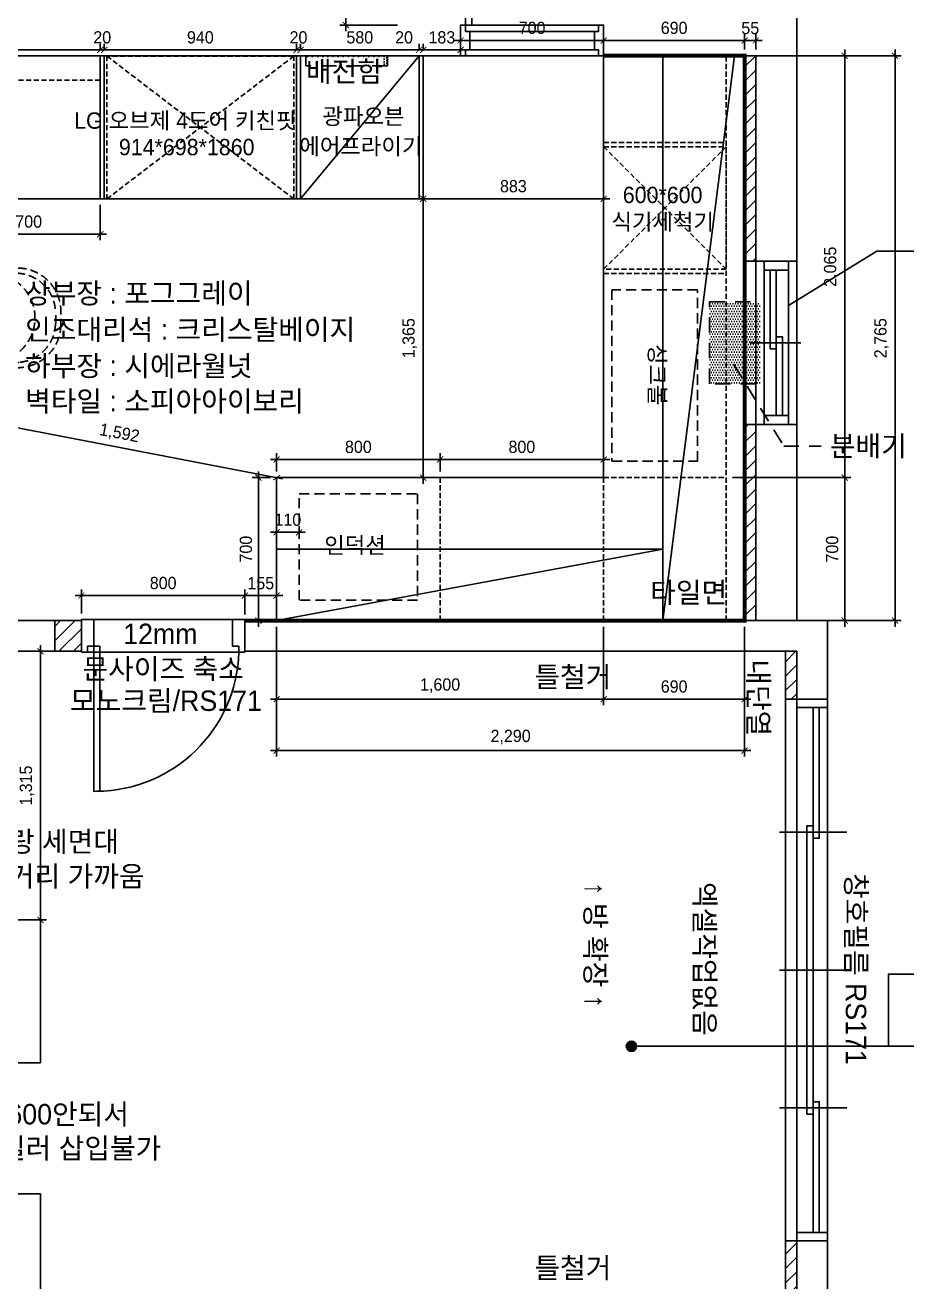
# Model space of a CAD drawing. Header units: inches. Extents: x 180277 to 249577, y 30223 to 92457.
# Drawn here: x 192163 to 196477, y 58003 to 64155 of the extents above; entities that cross this region are included whole.
import ezdxf

# ---------------------------------------------------------------- set-up
doc = ezdxf.new("R2010")
doc.units = ezdxf.units.IN
doc.header["$LTSCALE"] = 50
doc.header["$MEASUREMENT"] = 0
doc.header["$PDSIZE"] = 700.071425
for name, pattern in [('DASHED', [0.75, 0.5, -0.25]), ('DASHEDX2', [1.5, 1, -0.5]), ('DH-HID2', [1.2, 0.8, -0.4]), ('HID', [2.5, 1.5, -1])]:
    doc.linetypes.add(name, pattern=pattern)
for name, color, linetype in [('0-ELC TEXT', 7, 'Continuous'), ('03-WAL NEW', 3, 'Continuous'), ('04-WIN', 4, 'Continuous'), ('06-FUR', 6, 'Continuous'), ('07-DIM WAL', 5, 'Continuous'), ('2-con', 2, 'Continuous'), ('3.기호.계단선', 30, 'Continuous'), ('4-win', 4, 'Continuous'), ('_LIBR', 4, 'Continuous'), ('FU-FURM', 251, 'DH-HID2'), ('FUR', 8, 'DASHED'), ('도면층4', 4, 'Continuous'), ('도면층5', 5, 'Continuous')]:
    doc.layers.add(name, color=color, linetype=linetype)
doc.styles.add('HY 울릉도 L', font='')
doc.styles.add('코레일둥고', font='Korail_Round_Gothic_Medium.ttf')
doc.styles.get('HY 울릉도 L').set_extended_font_data('HY울릉도L')
doc.dimstyles.new('30', dxfattribs={"dimscale": 30, "dimtxt": 2, "dimasz": 1, "dimexe": 1, "dimexo": 1, "dimgap": 1, "dimtad": 1, "dimdec": 0, "dimrnd": 0.05, "dimdsep": 46, "dimlunit": 6, "dimtxsty": 'HY 울릉도 L', "dimblk": 'ARCHTICK', "dimcen": 2.5, "dimdle": 1, "dimclrd": 133, "dimclre": 133, "dimclrt": 30, "dimadec": 0, "dimazin": 0, "dimtfac": 1, "dimtdec": 0, "dimtix": 1, "dimtmove": 2, "dimatfit": 3, "dimldrblk": 'ARCHTICK', "dimfxl": 0, "dimlwd": -1, "dimlwe": -1, "dimarcsym": 0})
pattern_1 = [(45, (0, 0), (-35.355339, 35.355339), [])]

# ---------------------------------------------------------------- blocks, each defined once
blk = doc.blocks.new('fff')
at = {"layer": '04-WIN'}
for p, q in [((86588, 66812.5), (86588, 65527.5)), ((86738, 66812.5), (86738, 65527.5)), ((86503, 66202.5), (86833, 66202.5)), ((86503, 65527.5), (86833, 65527.5)), ((86588, 64242.5), (86588, 65527.5)), ((86738, 64242.5), (86738, 65527.5)), ((86503, 64852.5), (86833, 64852.5)), ((86428, 62812.5), (86428, 62102.5)), ((86488, 62812.5), (86488, 62102.5)), ((86548, 62812.5), (86548, 62102.5)), ((86358, 62457.5), (86608, 62457.5))]:
    blk.add_line(p, q, dxfattribs=at)
for points in [[(86648, 66852.5), (86588, 66852.5), (86588, 66812.5), (86738, 66812.5), (86738, 66852.5)], [(86668, 66812.5), (86668, 66172.5), (86698, 66172.5), (86698, 66812.5)], [(86668, 64242.5), (86668, 64882.5), (86698, 64882.5), (86698, 64242.5)], [(86648, 64202.5), (86588, 64202.5), (86588, 64242.5), (86738, 64242.5), (86738, 64202.5)], [(86518, 62812.5), (86518, 62427.5), (86488, 62427.5)], [(86488, 62487.5), (86458, 62487.5), (86458, 62102.5)]]:
    blk.add_lwpolyline(points, dxfattribs=at)
for points in [[(86668, 66232.5), (86638, 66232.5), (86638, 65527.5), (86638, 64822.5), (86668, 64822.5), (86668, 65527.5)], [(86428, 62857.5), (86548, 62857.5), (86548, 62812.5), (86428, 62812.5)], [(86548, 62102.5), (86428, 62102.5), (86428, 62057.5), (86548, 62057.5)]]:
    blk.add_lwpolyline(points, close=True, dxfattribs=at)
at = {"layer": '2-con'}
for p, q in [((86738, 66852.5), (86738, 67307.5)), ((82888, 66622.5), (82888, 67107.5)), ((86588, 66852.5), (86588, 67107.5)), ((86588, 66852.5), (86738, 66852.5)), ((82238, 66622.5), (82888, 66622.5)), ((82238, 65982.5), (82888, 65982.5)), ((82888, 65982.5), (82888, 63967.5)), ((86588, 63967.5), (86588, 64202.5)), ((86588, 64202.5), (86738, 64202.5)), ((86738, 63817.5), (86738, 64202.5)), ((82888, 63967.5), (82958, 63967.5)), ((82958, 63817.5), (82958, 63967.5)), ((83888, 63967.5), (86588, 63967.5)), ((83888, 63817.5), (83888, 63967.5)), ((81358, 63817.5), (82958, 63817.5)), ((83888, 63817.5), (86388, 63817.5)), ((86388, 63817.5), (86388, 62857.5)), ((86588, 63817.5), (86588, 62857.5)), ((86588, 63817.5), (86738, 63817.5)), ((86388, 62857.5), (86548, 62857.5)), ((86388, 62057.5), (86548, 62057.5)), ((86388, 62057.5), (86388, 61052.5)), ((86588, 62057.5), (86588, 60507.5)), ((81880, 61052.5), (84943, 61052.5)), ((84943, 61052.5), (84943, 60902.5)), ((85643, 61052.5), (86388, 61052.5)), ((85643, 61052.5), (85643, 60902.5))]:
    blk.add_line(p, q, dxfattribs=at)
at = {"layer": '4-win'}
for points in [[(86738, 66852.5), (86588, 66852.5), (86588, 64202.5), (86738, 64202.5)], [(86388, 62057.5), (86588, 62057.5), (86588, 62857.5), (86388, 62857.5)]]:
    blk.add_lwpolyline(points, close=True, dxfattribs=at)
blk = doc.blocks.new('F-122')
at = {"layer": 'FU-FURM'}
for p, q in [((-44.5, 507.6), (33.4, 507.7)), ((-26.5, 482.3), (26.6, 482.3)), ((243, 308.1), (253.9, -16.6)), ((-253.8, -17.2), (-244.1, 296.9)), ((-228.4, -17.2), (-218.5, 303.3)), ((-197.7, 246.9), (-199.2, 242.4)), ((-196, 251.7), (-197.7, 246.9)), ((-194.1, 256.9), (-196, 251.7)), ((-192.1, 262.1), (-194.1, 256.9)), ((-189.9, 267.4), (-192.1, 262.1)), ((-187.7, 272.4), (-189.9, 267.4)), ((-185.5, 277.2), (-187.7, 272.4)), ((-183.3, 281.4), (-185.5, 277.2)), ((182.6, 281.9), (184.8, 277.6)), ((184.8, 277.6), (187.1, 272.9)), ((187.1, 272.9), (189.3, 267.8)), ((189.3, 267.8), (191.4, 262.6)), ((191.4, 262.6), (193.5, 257.3)), ((193.5, 257.3), (195.4, 252.2)), ((195.4, 252.2), (197.1, 247.4)), ((197.1, 247.4), (198.6, 242.9)), ((217.8, 301.5), (228.5, -16.6)), ((-210.5, 16.6), (-204.3, 215.2)), ((-203.9, 218.6), (-204.3, 215.2)), ((-203.6, 221.9), (-203.9, 218.6)), ((-203.2, 225.1), (-203.6, 221.9)), ((-202.7, 228.2), (-203.2, 225.1)), ((-202.1, 231.5), (-202.7, 228.2)), ((-201.3, 234.9), (-202.1, 231.5)), ((-200.3, 238.5), (-201.3, 234.9)), ((-199.2, 242.4), (-200.3, 238.5)), ((198.6, 242.9), (199.8, 239)), ((199.8, 239), (200.7, 235.4)), ((200.7, 235.4), (201.5, 232)), ((201.5, 232), (202.1, 228.7)), ((202.1, 228.7), (202.6, 225.6)), ((202.6, 225.6), (203, 222.4)), ((203, 222.4), (203.4, 219.1)), ((203.4, 219.1), (203.8, 215.7)), ((203.8, 215.7), (210.4, 17.1)), ((-211.6, 16.7), (-228.4, -17.2)), ((211.5, 17.2), (228.5, -16.6)), ((-228.4, -17.2), (-253.8, -17.2)), ((253.9, -16.6), (228.5, -16.6))]:
    blk.add_line(p, q, dxfattribs=at)
for centre, radius, start, end in [((-30.8, 294), 213.6, 90.90916, 178.7855), ((30.1, 294.1), 213.6, 1.35671, 89.233), ((-24.5, 286.7), 194.3, 90.90924, 178.78542), ((23.8, 286.8), 194.3, 1.35653, 89.23304), ((-0.2, 162.3), 218.5, 33.19496, 146.94725), ((-0.2, 162.3), 218.5, 158.34937, 158.47219), ((-0.2, 162.3), 218.5, 21.66998, 21.79281), ((-1.7, 1330.6), 1330.6, 260.92322, 279.2189)]:
    blk.add_arc(centre, radius, start, end, dxfattribs=at)
blk = doc.blocks.new('_ArchTick')
at = {"color": 0, "linetype": 'ByBlock', "const_width": 0.15}
blk.add_lwpolyline([(-0.5, -0.5), (0.5, 0.5)], dxfattribs=at)
blk = doc.blocks.new('*D116')
at = {"layer": '07-DIM WAL', "color": 133}
for p, q in [((194993.7, 61209.6), (194993.7, 60825.7)), ((195683.7, 61209.6), (195683.7, 60825.7)), ((195713.7, 60855.7), (194963.7, 60855.7))]:
    blk.add_line(p, q, dxfattribs=at)
at = {"layer": 'Defpoints', "color": 0}
for p in [(194993.7, 61239.6), (195683.7, 61239.6), (194993.7, 60855.7)]:
    blk.add_point(p, dxfattribs=at)
at = {"layer": '07-DIM WAL', "color": 133, "xscale": 30, "yscale": 30, "zscale": 30, "rotation": 180}
blk.add_blockref('_ArchTick', (194993.7, 60855.7), dxfattribs=at)
at = {"layer": '07-DIM WAL', "color": 133, "xscale": 30, "yscale": 30, "zscale": 30}
blk.add_blockref('_ArchTick', (195683.7, 60855.7), dxfattribs=at)
at = {"layer": '07-DIM WAL', "color": 30, "insert": (195338.7, 60917), "char_height": 60, "attachment_point": 5, "style": 'HY 울릉도 L'}
blk.add_mtext('690', dxfattribs=at)
blk = doc.blocks.new('*D101')
at = {"layer": '07-DIM WAL', "color": 133}
for p, q in [((193393.7, 61209.6), (193393.7, 60825.7)), ((194993.7, 61209.6), (194993.7, 60825.7)), ((195023.7, 60855.7), (193363.7, 60855.7))]:
    blk.add_line(p, q, dxfattribs=at)
at = {"layer": 'Defpoints', "color": 0}
for p in [(193393.7, 61239.6), (194993.7, 61239.6), (193393.7, 60855.7)]:
    blk.add_point(p, dxfattribs=at)
at = {"layer": '07-DIM WAL', "color": 133, "xscale": 30, "yscale": 30, "zscale": 30, "rotation": 180}
blk.add_blockref('_ArchTick', (193393.7, 60855.7), dxfattribs=at)
at = {"layer": '07-DIM WAL', "color": 133, "xscale": 30, "yscale": 30, "zscale": 30}
blk.add_blockref('_ArchTick', (194993.7, 60855.7), dxfattribs=at)
at = {"layer": '07-DIM WAL', "color": 30, "insert": (194193.7, 60921.6), "char_height": 60, "attachment_point": 5, "style": 'HY 울릉도 L'}
blk.add_mtext('1,600', dxfattribs=at)
blk = doc.blocks.new('*D117')
at = {"layer": '07-DIM WAL', "color": 133}
for p, q in [((196173.2, 61209.6), (196173.2, 61969.6)), ((195623.7, 61939.6), (196203.2, 61939.6)), ((195713.7, 61239.6), (196203.2, 61239.6))]:
    blk.add_line(p, q, dxfattribs=at)
at = {"layer": 'Defpoints', "color": 0}
for p in [(195593.7, 61939.6), (196173.2, 61939.6), (195683.7, 61239.6)]:
    blk.add_point(p, dxfattribs=at)
at = {"layer": '07-DIM WAL', "color": 133, "xscale": 30, "yscale": 30, "zscale": 30}
for p, rotation in [((196173.2, 61939.6), 90), ((196173.2, 61239.6), 270)]:
    blk.add_blockref('_ArchTick', p, dxfattribs=dict(at, rotation=rotation))
at = {"layer": '07-DIM WAL', "color": 30, "insert": (196112, 61589.6), "char_height": 60, "attachment_point": 5, "rotation": 90, "style": 'HY 울릉도 L'}
blk.add_mtext('700', dxfattribs=at)
blk = doc.blocks.new('*D118')
at = {"layer": '07-DIM WAL', "color": 133}
for p, q in [((195663.7, 64004.6), (196203.2, 64004.6)), ((196173.2, 61909.6), (196173.2, 64034.6)), ((195713.7, 61939.6), (196203.2, 61939.6))]:
    blk.add_line(p, q, dxfattribs=at)
at = {"layer": 'Defpoints', "color": 0}
for p in [(195633.7, 64004.6), (196173.2, 64004.6), (195683.7, 61939.6)]:
    blk.add_point(p, dxfattribs=at)
at = {"layer": '07-DIM WAL', "color": 133, "xscale": 30, "yscale": 30, "zscale": 30}
for p, rotation in [((196173.2, 64004.6), 90), ((196173.2, 61939.6), 270)]:
    blk.add_blockref('_ArchTick', p, dxfattribs=dict(at, rotation=rotation))
at = {"layer": '07-DIM WAL', "color": 30, "insert": (196107.3, 62972.1), "char_height": 60, "attachment_point": 5, "rotation": 90, "style": 'HY 울릉도 L'}
blk.add_mtext('2,065', dxfattribs=at)
blk = doc.blocks.new('*D119')
at = {"layer": '07-DIM WAL', "color": 133}
for p, q in [((195713.7, 64004.6), (196449.5, 64004.6)), ((196419.5, 61209.6), (196419.5, 64034.6)), ((195713.7, 61239.6), (196449.5, 61239.6))]:
    blk.add_line(p, q, dxfattribs=at)
at = {"layer": 'Defpoints', "color": 0}
for p in [(195683.7, 64004.6), (196419.5, 64004.6), (195683.7, 61239.6)]:
    blk.add_point(p, dxfattribs=at)
at = {"layer": '07-DIM WAL', "color": 133, "xscale": 30, "yscale": 30, "zscale": 30}
for p, rotation in [((196419.5, 64004.6), 90), ((196419.5, 61239.6), 270)]:
    blk.add_blockref('_ArchTick', p, dxfattribs=dict(at, rotation=rotation))
at = {"layer": '07-DIM WAL', "color": 30, "insert": (196353.5, 62622.1), "char_height": 60, "attachment_point": 5, "rotation": 90, "style": 'HY 울릉도 L'}
blk.add_mtext('2,765', dxfattribs=at)
blk = doc.blocks.new('*D102')
at = {"layer": '07-DIM WAL', "color": 133}
for p, q in [((193393.7, 61209.6), (193393.7, 60573.9)), ((195683.7, 61209.6), (195683.7, 60573.9)), ((193363.7, 60603.9), (195713.7, 60603.9))]:
    blk.add_line(p, q, dxfattribs=at)
at = {"layer": 'Defpoints', "color": 0}
for p in [(193393.7, 61239.6), (195683.7, 61239.6), (195683.7, 60603.9)]:
    blk.add_point(p, dxfattribs=at)
at = {"layer": '07-DIM WAL', "color": 133, "xscale": 30, "yscale": 30, "zscale": 30, "rotation": 180}
blk.add_blockref('_ArchTick', (193393.7, 60603.9), dxfattribs=at)
at = {"layer": '07-DIM WAL', "color": 133, "xscale": 30, "yscale": 30, "zscale": 30}
blk.add_blockref('_ArchTick', (195683.7, 60603.9), dxfattribs=at)
at = {"layer": '07-DIM WAL', "color": 30, "insert": (194538.7, 60669.9), "char_height": 60, "attachment_point": 5, "style": 'HY 울릉도 L'}
blk.add_mtext('2,290', dxfattribs=at)
blk = doc.blocks.new('*D124')
at = {"layer": '07-DIM WAL', "color": 133}
for p, q in [((193732.5, 65471.6), (193732.5, 64124.6)), ((193985.7, 65441.6), (193702.5, 65441.6)), ((193985.7, 64154.6), (193702.5, 64154.6))]:
    blk.add_line(p, q, dxfattribs=at)
at = {"layer": 'Defpoints', "color": 0}
for p in [(194015.7, 65441.6), (193732.5, 64154.6), (194015.7, 64154.6)]:
    blk.add_point(p, dxfattribs=at)
at = {"layer": '07-DIM WAL', "color": 133, "xscale": 30, "yscale": 30, "zscale": 30}
for p, rotation in [((193732.5, 65441.6), 90), ((193732.5, 64154.6), 270)]:
    blk.add_blockref('_ArchTick', p, dxfattribs=dict(at, rotation=rotation))
at = {"layer": '07-DIM WAL', "color": 30, "insert": (193666.5, 64798.1), "char_height": 60, "attachment_point": 5, "rotation": 90, "style": 'HY 울릉도 L'}
blk.add_mtext('1,287', dxfattribs=at)
blk = doc.blocks.new('*D182')
at = {"layer": '07-DIM WAL', "color": 133}
for p, q in [((191230.7, 64034.6), (191230.7, 64063.2)), ((192530.7, 64034.6), (192530.7, 64063.2)), ((191200.7, 64033.2), (192560.7, 64033.2))]:
    blk.add_line(p, q, dxfattribs=at)
at = {"layer": 'Defpoints', "color": 0}
for p in [(191230.7, 64004.6), (192530.7, 64033.2), (192530.7, 64004.6)]:
    blk.add_point(p, dxfattribs=at)
at = {"layer": '07-DIM WAL', "color": 133, "xscale": 30, "yscale": 30, "zscale": 30, "rotation": 180}
blk.add_blockref('_ArchTick', (191230.7, 64033.2), dxfattribs=at)
at = {"layer": '07-DIM WAL', "color": 133, "xscale": 30, "yscale": 30, "zscale": 30}
blk.add_blockref('_ArchTick', (192530.7, 64033.2), dxfattribs=at)
at = {"layer": '07-DIM WAL', "color": 30, "insert": (191880.7, 64099.1), "char_height": 60, "attachment_point": 5, "style": 'HY 울릉도 L'}
blk.add_mtext('1,300', dxfattribs=at)
blk = doc.blocks.new('*D183')
at = {"layer": '07-DIM WAL', "color": 133}
for p, q in [((192530.7, 64034.6), (192530.7, 64063.2)), ((192550.7, 64034.6), (192550.7, 64063.2)), ((192530.7, 64033.2), (192500.7, 64033.2)), ((192550.7, 64033.2), (192530.7, 64033.2)), ((192550.7, 64033.2), (192580.7, 64033.2))]:
    blk.add_line(p, q, dxfattribs=at)
at = {"layer": 'Defpoints', "color": 0}
for p in [(192530.7, 64033.2), (192530.7, 64004.6), (192550.7, 64004.6)]:
    blk.add_point(p, dxfattribs=at)
at = {"layer": '07-DIM WAL', "color": 133, "xscale": 30, "yscale": 30, "zscale": 30}
blk.add_blockref('_ArchTick', (192530.7, 64033.2), dxfattribs=at)
at = {"layer": '07-DIM WAL', "color": 133, "xscale": 30, "yscale": 30, "zscale": 30, "rotation": 180}
blk.add_blockref('_ArchTick', (192550.7, 64033.2), dxfattribs=at)
at = {"layer": '07-DIM WAL', "color": 30, "insert": (192540.7, 64094.4), "char_height": 60, "attachment_point": 5, "style": 'HY 울릉도 L'}
blk.add_mtext('20', dxfattribs=at)
blk = doc.blocks.new('*D184')
at = {"layer": '07-DIM WAL', "color": 133}
for p, q in [((192550.7, 64034.6), (192550.7, 64063.2)), ((193490.7, 64034.6), (193490.7, 64063.2)), ((192520.7, 64033.2), (193520.7, 64033.2))]:
    blk.add_line(p, q, dxfattribs=at)
at = {"layer": 'Defpoints', "color": 0}
for p in [(192550.7, 64004.6), (193490.7, 64033.2), (193490.7, 64004.6)]:
    blk.add_point(p, dxfattribs=at)
at = {"layer": '07-DIM WAL', "color": 133, "xscale": 30, "yscale": 30, "zscale": 30, "rotation": 180}
blk.add_blockref('_ArchTick', (192550.7, 64033.2), dxfattribs=at)
at = {"layer": '07-DIM WAL', "color": 133, "xscale": 30, "yscale": 30, "zscale": 30}
blk.add_blockref('_ArchTick', (193490.7, 64033.2), dxfattribs=at)
at = {"layer": '07-DIM WAL', "color": 30, "insert": (193020.7, 64094.5), "char_height": 60, "attachment_point": 5, "style": 'HY 울릉도 L'}
blk.add_mtext('940', dxfattribs=at)
blk = doc.blocks.new('*D185')
at = {"layer": '07-DIM WAL', "color": 133}
for p, q in [((193490.7, 64034.6), (193490.7, 64063.2)), ((193510.7, 64034.6), (193510.7, 64063.2)), ((193490.7, 64033.2), (193460.7, 64033.2)), ((193490.7, 64033.2), (193510.7, 64033.2)), ((193510.7, 64033.2), (193540.7, 64033.2))]:
    blk.add_line(p, q, dxfattribs=at)
at = {"layer": 'Defpoints', "color": 0}
for p in [(193490.7, 64004.6), (193510.7, 64033.2), (193510.7, 64004.6)]:
    blk.add_point(p, dxfattribs=at)
at = {"layer": '07-DIM WAL', "color": 133, "xscale": 30, "yscale": 30, "zscale": 30}
blk.add_blockref('_ArchTick', (193490.7, 64033.2), dxfattribs=at)
at = {"layer": '07-DIM WAL', "color": 133, "xscale": 30, "yscale": 30, "zscale": 30, "rotation": 180}
blk.add_blockref('_ArchTick', (193510.7, 64033.2), dxfattribs=at)
at = {"layer": '07-DIM WAL', "color": 30, "insert": (193500.7, 64094.4), "char_height": 60, "attachment_point": 5, "style": 'HY 울릉도 L'}
blk.add_mtext('20', dxfattribs=at)
blk = doc.blocks.new('*D186')
at = {"layer": '07-DIM WAL', "color": 133}
for p, q in [((193510.7, 64034.6), (193510.7, 64063.2)), ((194090.7, 64034.6), (194090.7, 64063.2)), ((193480.7, 64033.2), (194120.7, 64033.2))]:
    blk.add_line(p, q, dxfattribs=at)
at = {"layer": 'Defpoints', "color": 0}
for p in [(193510.7, 64004.6), (194090.7, 64033.2), (194090.7, 64004.6)]:
    blk.add_point(p, dxfattribs=at)
at = {"layer": '07-DIM WAL', "color": 133, "xscale": 30, "yscale": 30, "zscale": 30, "rotation": 180}
blk.add_blockref('_ArchTick', (193510.7, 64033.2), dxfattribs=at)
at = {"layer": '07-DIM WAL', "color": 133, "xscale": 30, "yscale": 30, "zscale": 30}
blk.add_blockref('_ArchTick', (194090.7, 64033.2), dxfattribs=at)
at = {"layer": '07-DIM WAL', "color": 30, "insert": (193800.7, 64094.5), "char_height": 60, "attachment_point": 5, "style": 'HY 울릉도 L'}
blk.add_mtext('580', dxfattribs=at)
blk = doc.blocks.new('*D187')
at = {"layer": '07-DIM WAL', "color": 133}
for p, q in [((194090.7, 64034.6), (194090.7, 64063.2)), ((194110.7, 64034.6), (194110.7, 64063.2)), ((194090.7, 64033.2), (194060.7, 64033.2)), ((194110.7, 64033.2), (194090.7, 64033.2)), ((194110.7, 64033.2), (194140.7, 64033.2))]:
    blk.add_line(p, q, dxfattribs=at)
at = {"layer": 'Defpoints', "color": 0}
for p in [(194090.7, 64033.2), (194090.7, 64004.6), (194110.7, 64004.6)]:
    blk.add_point(p, dxfattribs=at)
at = {"layer": '07-DIM WAL', "color": 133, "xscale": 30, "yscale": 30, "zscale": 30}
blk.add_blockref('_ArchTick', (194090.7, 64033.2), dxfattribs=at)
at = {"layer": '07-DIM WAL', "color": 133, "xscale": 30, "yscale": 30, "zscale": 30, "rotation": 180}
blk.add_blockref('_ArchTick', (194110.7, 64033.2), dxfattribs=at)
at = {"layer": '07-DIM WAL', "color": 30, "insert": (194017.2, 64094.4), "char_height": 60, "attachment_point": 5, "style": 'HY 울릉도 L'}
blk.add_mtext('20', dxfattribs=at)
blk = doc.blocks.new('*D188')
at = {"layer": '07-DIM WAL', "color": 133}
for p, q in [((192438.7, 61274.6), (192438.7, 61392.3)), ((193238.7, 61274.6), (193238.7, 61392.3)), ((193268.7, 61362.3), (192408.7, 61362.3))]:
    blk.add_line(p, q, dxfattribs=at)
at = {"layer": 'Defpoints', "color": 0}
for p in [(192438.7, 61362.3), (192438.7, 61244.6), (193238.7, 61244.6)]:
    blk.add_point(p, dxfattribs=at)
at = {"layer": '07-DIM WAL', "color": 133, "xscale": 30, "yscale": 30, "zscale": 30, "rotation": 180}
blk.add_blockref('_ArchTick', (192438.7, 61362.3), dxfattribs=at)
at = {"layer": '07-DIM WAL', "color": 133, "xscale": 30, "yscale": 30, "zscale": 30}
blk.add_blockref('_ArchTick', (193238.7, 61362.3), dxfattribs=at)
at = {"layer": '07-DIM WAL', "color": 30, "insert": (192838.7, 61423.6), "char_height": 60, "attachment_point": 5, "style": 'HY 울릉도 L'}
blk.add_mtext('800', dxfattribs=at)
blk = doc.blocks.new('*D247')
at = {"layer": '07-DIM WAL', "color": 133}
for p, q in [((193393.7, 61643.8), (193393.7, 61702.1)), ((193503.7, 61643.8), (193503.7, 61702.1)), ((193393.7, 61672.1), (193363.7, 61672.1)), ((193503.7, 61672.1), (193393.7, 61672.1)), ((193503.7, 61672.1), (193533.7, 61672.1))]:
    blk.add_line(p, q, dxfattribs=at)
at = {"layer": 'Defpoints', "color": 0}
for p in [(193393.7, 61672.1), (193393.7, 61613.8), (193503.7, 61613.8)]:
    blk.add_point(p, dxfattribs=at)
at = {"layer": '07-DIM WAL', "color": 133, "xscale": 30, "yscale": 30, "zscale": 30}
blk.add_blockref('_ArchTick', (193393.7, 61672.1), dxfattribs=at)
at = {"layer": '07-DIM WAL', "color": 133, "xscale": 30, "yscale": 30, "zscale": 30, "rotation": 180}
blk.add_blockref('_ArchTick', (193503.7, 61672.1), dxfattribs=at)
at = {"layer": '07-DIM WAL', "color": 30, "insert": (193448.7, 61733.4), "char_height": 60, "attachment_point": 5, "style": 'HY 울릉도 L'}
blk.add_mtext('110', dxfattribs=at)
blk = doc.blocks.new('*D258')
at = {"layer": '07-DIM WAL', "color": 133}
for p, q in [((195683.7, 64034.6), (195683.7, 64109.6)), ((195738.7, 64034.6), (195738.7, 64109.6)), ((195683.7, 64079.6), (195653.7, 64079.6)), ((195738.7, 64079.6), (195683.7, 64079.6)), ((195738.7, 64079.6), (195768.7, 64079.6))]:
    blk.add_line(p, q, dxfattribs=at)
at = {"layer": 'Defpoints', "color": 0}
for p in [(195683.7, 64079.6), (195683.7, 64004.6), (195738.7, 64004.6)]:
    blk.add_point(p, dxfattribs=at)
at = {"layer": '07-DIM WAL', "color": 133, "xscale": 30, "yscale": 30, "zscale": 30}
blk.add_blockref('_ArchTick', (195683.7, 64079.6), dxfattribs=at)
at = {"layer": '07-DIM WAL', "color": 133, "xscale": 30, "yscale": 30, "zscale": 30, "rotation": 180}
blk.add_blockref('_ArchTick', (195738.7, 64079.6), dxfattribs=at)
at = {"layer": '07-DIM WAL', "color": 30, "insert": (195711.2, 64140.3), "char_height": 60, "attachment_point": 5, "style": 'HY 울릉도 L'}
blk.add_mtext('55', dxfattribs=at)
blk = doc.blocks.new('*D259')
at = {"layer": '07-DIM WAL', "color": 133}
for p, q in [((194993.7, 64034.6), (194993.7, 64109.6)), ((195683.7, 64034.6), (195683.7, 64109.6)), ((195713.7, 64079.6), (194963.7, 64079.6))]:
    blk.add_line(p, q, dxfattribs=at)
at = {"layer": 'Defpoints', "color": 0}
for p in [(194993.7, 64079.6), (194993.7, 64004.6), (195683.7, 64004.6)]:
    blk.add_point(p, dxfattribs=at)
at = {"layer": '07-DIM WAL', "color": 133, "xscale": 30, "yscale": 30, "zscale": 30, "rotation": 180}
blk.add_blockref('_ArchTick', (194993.7, 64079.6), dxfattribs=at)
at = {"layer": '07-DIM WAL', "color": 133, "xscale": 30, "yscale": 30, "zscale": 30}
blk.add_blockref('_ArchTick', (195683.7, 64079.6), dxfattribs=at)
at = {"layer": '07-DIM WAL', "color": 30, "insert": (195338.7, 64140.9), "char_height": 60, "attachment_point": 5, "style": 'HY 울릉도 L'}
blk.add_mtext('690', dxfattribs=at)
blk = doc.blocks.new('*D260')
at = {"layer": '07-DIM WAL', "color": 133}
for p, q in [((194110.7, 64034.6), (194110.7, 64063.2)), ((194293.7, 64034.6), (194293.7, 64063.2)), ((194110.7, 64033.2), (194080.7, 64033.2)), ((194110.7, 64033.2), (194293.7, 64033.2)), ((194293.7, 64033.2), (194323.7, 64033.2))]:
    blk.add_line(p, q, dxfattribs=at)
at = {"layer": 'Defpoints', "color": 0}
for p in [(194110.7, 64004.6), (194293.7, 64033.2), (194293.7, 64004.6)]:
    blk.add_point(p, dxfattribs=at)
at = {"layer": '07-DIM WAL', "color": 133, "xscale": 30, "yscale": 30, "zscale": 30}
blk.add_blockref('_ArchTick', (194110.7, 64033.2), dxfattribs=at)
at = {"layer": '07-DIM WAL', "color": 133, "xscale": 30, "yscale": 30, "zscale": 30, "rotation": 180}
blk.add_blockref('_ArchTick', (194293.7, 64033.2), dxfattribs=at)
at = {"layer": '07-DIM WAL', "color": 30, "insert": (194202.2, 64094.5), "char_height": 60, "attachment_point": 5, "style": 'HY 울릉도 L'}
blk.add_mtext('183', dxfattribs=at)
blk = doc.blocks.new('*D261')
at = {"layer": '07-DIM WAL', "color": 133}
for p, q in [((194293.7, 64034.6), (194293.7, 64109.6)), ((194993.7, 64034.6), (194993.7, 64109.6)), ((194263.7, 64079.6), (195023.7, 64079.6))]:
    blk.add_line(p, q, dxfattribs=at)
at = {"layer": 'Defpoints', "color": 0}
for p in [(194993.7, 64079.6), (194293.7, 64004.6), (194993.7, 64004.6)]:
    blk.add_point(p, dxfattribs=at)
at = {"layer": '07-DIM WAL', "color": 133, "xscale": 30, "yscale": 30, "zscale": 30, "rotation": 180}
blk.add_blockref('_ArchTick', (194293.7, 64079.6), dxfattribs=at)
at = {"layer": '07-DIM WAL', "color": 133, "xscale": 30, "yscale": 30, "zscale": 30}
blk.add_blockref('_ArchTick', (194993.7, 64079.6), dxfattribs=at)
at = {"layer": '07-DIM WAL', "color": 30, "insert": (194643.7, 64140.9), "char_height": 60, "attachment_point": 5, "style": 'HY 울릉도 L'}
blk.add_mtext('700', dxfattribs=at)
blk = doc.blocks.new('*D262')
at = {"layer": '07-DIM WAL', "color": 133}
blk.add_line((194080.7, 63304.6), (195023.7, 63304.6), dxfattribs=at)
at = {"layer": 'Defpoints', "color": 0}
for p in [(194110.7, 63304.6), (194993.7, 63304.6), (194993.7, 63304.6)]:
    blk.add_point(p, dxfattribs=at)
at = {"layer": '07-DIM WAL', "color": 133, "xscale": 30, "yscale": 30, "zscale": 30, "rotation": 180}
blk.add_blockref('_ArchTick', (194110.7, 63304.6), dxfattribs=at)
at = {"layer": '07-DIM WAL', "color": 133, "xscale": 30, "yscale": 30, "zscale": 30}
blk.add_blockref('_ArchTick', (194993.7, 63304.6), dxfattribs=at)
at = {"layer": '07-DIM WAL', "color": 30, "insert": (194552.2, 63365.9), "char_height": 60, "attachment_point": 5, "style": 'HY 울릉도 L'}
blk.add_mtext('883', dxfattribs=at)
blk = doc.blocks.new('*D263')
at = {"layer": '07-DIM WAL', "color": 133}
for p, q in [((194110.7, 63334.6), (194110.7, 61909.6)), ((194140.7, 63304.6), (194140.7, 63304.6)), ((194100.7, 61939.6), (194080.7, 61939.6))]:
    blk.add_line(p, q, dxfattribs=at)
at = {"layer": 'Defpoints', "color": 0}
for p in [(194110.7, 63304.6), (194110.7, 61939.6), (194130.7, 61939.6)]:
    blk.add_point(p, dxfattribs=at)
at = {"layer": '07-DIM WAL', "color": 133, "xscale": 30, "yscale": 30, "zscale": 30}
for p, rotation in [((194110.7, 63304.6), 90), ((194110.7, 61939.6), 270)]:
    blk.add_blockref('_ArchTick', p, dxfattribs=dict(at, rotation=rotation))
at = {"layer": '07-DIM WAL', "color": 30, "insert": (194044.7, 62622.1), "char_height": 60, "attachment_point": 5, "rotation": 90, "style": 'HY 울릉도 L'}
blk.add_mtext('1,365', dxfattribs=at)
blk = doc.blocks.new('*D264')
at = {"layer": '07-DIM WAL', "color": 133}
blk.add_line((191801.2, 62245.3), (193423.1, 61933.9), dxfattribs=at)
at = {"layer": 'Defpoints', "color": 0}
for p in [(191830.7, 62239.6), (193393.7, 61939.6), (193393.7, 61939.6)]:
    blk.add_point(p, dxfattribs=at)
at = {"layer": '07-DIM WAL', "color": 133, "xscale": 30, "yscale": 30, "zscale": 30}
for p, rotation in [((191830.7, 62239.6), 169.1348687082155), ((193393.7, 61939.6), 349.1348687082155)]:
    blk.add_blockref('_ArchTick', p, dxfattribs=dict(at, rotation=rotation))
at = {"layer": '07-DIM WAL', "color": 30, "insert": (192624.6, 62154.4), "char_height": 60, "attachment_point": 5, "rotation": 349.13487, "style": 'HY 울릉도 L'}
blk.add_mtext('1,592', dxfattribs=at)
blk = doc.blocks.new('*D265')
at = {"layer": '07-DIM WAL', "color": 133}
for p, q in [((193304.8, 61969.6), (193304.8, 61209.6)), ((193363.7, 61939.6), (193274.8, 61939.6)), ((193363.7, 61239.6), (193274.8, 61239.6))]:
    blk.add_line(p, q, dxfattribs=at)
at = {"layer": 'Defpoints', "color": 0}
for p in [(193393.7, 61939.6), (193304.8, 61239.6), (193393.7, 61239.6)]:
    blk.add_point(p, dxfattribs=at)
at = {"layer": '07-DIM WAL', "color": 133, "xscale": 30, "yscale": 30, "zscale": 30}
for p, rotation in [((193304.8, 61939.6), 90), ((193304.8, 61239.6), 270)]:
    blk.add_blockref('_ArchTick', p, dxfattribs=dict(at, rotation=rotation))
at = {"layer": '07-DIM WAL', "color": 30, "insert": (193243.6, 61589.6), "char_height": 60, "attachment_point": 5, "rotation": 90, "style": 'HY 울릉도 L'}
blk.add_mtext('700', dxfattribs=at)
blk = doc.blocks.new('*D266')
at = {"layer": '07-DIM WAL', "color": 133}
for p, q in [((195023.7, 62028.7), (194163.7, 62028.7)), ((194193.7, 61969.6), (194193.7, 62058.7)), ((194993.7, 61969.6), (194993.7, 62058.7))]:
    blk.add_line(p, q, dxfattribs=at)
at = {"layer": 'Defpoints', "color": 0}
for p in [(194193.7, 62028.7), (194193.7, 61939.6), (194993.7, 61939.6)]:
    blk.add_point(p, dxfattribs=at)
at = {"layer": '07-DIM WAL', "color": 133, "xscale": 30, "yscale": 30, "zscale": 30, "rotation": 180}
blk.add_blockref('_ArchTick', (194193.7, 62028.7), dxfattribs=at)
at = {"layer": '07-DIM WAL', "color": 133, "xscale": 30, "yscale": 30, "zscale": 30}
blk.add_blockref('_ArchTick', (194993.7, 62028.7), dxfattribs=at)
at = {"layer": '07-DIM WAL', "color": 30, "insert": (194593.7, 62090), "char_height": 60, "attachment_point": 5, "style": 'HY 울릉도 L'}
blk.add_mtext('800', dxfattribs=at)
blk = doc.blocks.new('*D267')
at = {"layer": '07-DIM WAL', "color": 133}
for p, q in [((194223.7, 62028.7), (193363.7, 62028.7)), ((193393.7, 61969.6), (193393.7, 62058.7)), ((194193.7, 61969.6), (194193.7, 62058.7))]:
    blk.add_line(p, q, dxfattribs=at)
at = {"layer": 'Defpoints', "color": 0}
for p in [(193393.7, 62028.7), (193393.7, 61939.6), (194193.7, 61939.6)]:
    blk.add_point(p, dxfattribs=at)
at = {"layer": '07-DIM WAL', "color": 133, "xscale": 30, "yscale": 30, "zscale": 30}
for p, rotation in [((193393.7, 62028.7), 180.0000000002163), ((194193.7, 62028.7), 2.163069723337685e-10)]:
    blk.add_blockref('_ArchTick', p, dxfattribs=dict(at, rotation=rotation))
at = {"layer": '07-DIM WAL', "color": 30, "insert": (193793.7, 62090), "char_height": 60, "attachment_point": 5, "style": 'HY 울릉도 L'}
blk.add_mtext('800', dxfattribs=at)
blk = doc.blocks.new('*D268')
at = {"layer": '2-con', "color": 133}
for p, q in [((191830.7, 63274.6), (191830.7, 63101.4)), ((192530.7, 63274.6), (192530.7, 63101.4)), ((191800.7, 63131.4), (192560.7, 63131.4))]:
    blk.add_line(p, q, dxfattribs=at)
at = {"layer": 'Defpoints', "color": 0}
for p in [(191830.7, 63304.6), (192530.7, 63304.6), (192530.7, 63131.4)]:
    blk.add_point(p, dxfattribs=at)
at = {"layer": '2-con', "color": 133, "xscale": 30, "yscale": 30, "zscale": 30, "rotation": 180}
blk.add_blockref('_ArchTick', (191830.7, 63131.4), dxfattribs=at)
at = {"layer": '2-con', "color": 133, "xscale": 30, "yscale": 30, "zscale": 30}
blk.add_blockref('_ArchTick', (192530.7, 63131.4), dxfattribs=at)
at = {"layer": '2-con', "color": 30, "insert": (192180.7, 63192.6), "char_height": 60, "attachment_point": 5, "style": 'HY 울릉도 L'}
blk.add_mtext('700', dxfattribs=at)
blk = doc.blocks.new('*D349')
at = {"layer": '07-DIM WAL', "color": 133}
for p, q in [((192118.7, 61089.6), (192268.7, 61089.6)), ((192238.7, 61119.6), (192238.7, 59744.6)), ((192118.7, 59774.6), (192268.7, 59774.6))]:
    blk.add_line(p, q, dxfattribs=at)
at = {"layer": 'Defpoints', "color": 0}
for p in [(192088.7, 61089.6), (192088.7, 59774.6), (192238.7, 59774.6)]:
    blk.add_point(p, dxfattribs=at)
at = {"layer": '07-DIM WAL', "color": 133, "xscale": 30, "yscale": 30, "zscale": 30}
for p, rotation in [((192238.7, 61089.6), 90), ((192238.7, 59774.6), 270)]:
    blk.add_blockref('_ArchTick', p, dxfattribs=dict(at, rotation=rotation))
at = {"layer": '07-DIM WAL', "color": 30, "insert": (192172.7, 60432.1), "char_height": 60, "attachment_point": 5, "rotation": 90, "style": 'HY 울릉도 L'}
blk.add_mtext('1,315', dxfattribs=at)
blk = doc.blocks.new('*D432')
at = {"layer": '07-DIM WAL', "color": 133}
for p, q in [((193238.7, 61269.6), (193238.7, 61392.3)), ((193393.7, 61269.6), (193393.7, 61392.3)), ((193238.7, 61362.3), (193208.7, 61362.3)), ((193238.7, 61362.3), (193393.7, 61362.3)), ((193393.7, 61362.3), (193423.7, 61362.3))]:
    blk.add_line(p, q, dxfattribs=at)
at = {"layer": 'Defpoints', "color": 0}
for p in [(193393.7, 61362.3), (193238.7, 61239.6), (193393.7, 61239.6)]:
    blk.add_point(p, dxfattribs=at)
at = {"layer": '07-DIM WAL', "color": 133, "xscale": 30, "yscale": 30, "zscale": 30}
blk.add_blockref('_ArchTick', (193238.7, 61362.3), dxfattribs=at)
at = {"layer": '07-DIM WAL', "color": 133, "xscale": 30, "yscale": 30, "zscale": 30, "rotation": 180}
blk.add_blockref('_ArchTick', (193393.7, 61362.3), dxfattribs=at)
at = {"layer": '07-DIM WAL', "color": 30, "insert": (193316.2, 61423), "char_height": 60, "attachment_point": 5, "style": 'HY 울릉도 L'}
blk.add_mtext('155', dxfattribs=at)

msp = doc.modelspace()

# ---------------------------------------------------------------- hatches: boundary and pattern name
at = {"layer": '0-ELC TEXT'}
h = msp.add_hatch(color=256, dxfattribs=at)
h.dxf.hatch_style = 1
edge = h.paths.add_edge_path()
edge.add_arc((195129.7, 59156.2), 25, 0, 360, ccw=False)
at = {"layer": '03-WAL NEW'}
h = msp.add_hatch(dxfattribs=at)
h.set_pattern_fill('_USER', color=8, scale=50, angle=45, pattern_type=0)
h.set_pattern_definition(pattern_1)
h.paths.add_polyline_path([(192308.7, 61089.6), (192438.7, 61089.6), (192438.7, 61239.6), (192308.7, 61239.6)])
at = {"layer": '3.기호.계단선', "linetype": 'HID'}
h = msp.add_hatch(dxfattribs=at)
h.set_pattern_fill('DOTS', color=256, scale=200, angle=-90)
h.set_pattern_definition([(270, (176257.235, 49394.038), (12.5, -6.25), [0, -12.5])])
h.paths.add_polyline_path([(193536.1, 63954.6), (193536.1, 64004.6), (193936.1, 64004.6), (193936.1, 63954.6)])
at = {"layer": '3.기호.계단선'}
h = msp.add_hatch(dxfattribs=at)
h.set_pattern_fill('_USER', color=256, scale=50, angle=45, pattern_type=0)
h.set_pattern_definition(pattern_1)
h.paths.add_polyline_path([(195738.7, 62999.6), (195683.7, 62999.6), (195683.7, 64004.6), (195738.7, 64004.6)])
h.paths.add_polyline_path([(195683.7, 61239.6), (195738.7, 61239.6), (195738.7, 62199.6), (195683.7, 62199.6)])
at = {"layer": '3.기호.계단선', "linetype": 'HID'}
h = msp.add_hatch(dxfattribs=at)
h.set_pattern_fill('DOTS', color=256, scale=200)
h.set_pattern_definition([(360, (207220.121, 44978.657), (6.25, 12.5), [0, -12.5])])
h.paths.add_polyline_path([(195511.7, 62799.6), (195761.7, 62799.6), (195761.7, 62399.6), (195511.7, 62399.6)])
at = {"layer": '3.기호.계단선'}
h = msp.add_hatch(dxfattribs=at)
h.set_pattern_fill('_USER', color=256, scale=50, angle=45, pattern_type=0)
h.set_pattern_definition(pattern_1)
h.paths.add_polyline_path([(195938.7, 61089.6), (195883.7, 61089.6), (195883.7, 60854.6), (195938.7, 60854.6)])
h.paths.add_polyline_path([(195938.7, 58204.6), (195883.7, 58204.6), (195883.7, 57949.6), (195938.7, 57949.6)])

# ---------------------------------------------------------------- linework, layer by layer
at = {"layer": '0-ELC TEXT'}
msp.add_line((196387.4, 59156.2), (195129.7, 59156.2), dxfattribs=at)
msp.add_lwpolyline([(196563, 63047.6), (196331.1, 63047.6), (195898.7, 62782.2)], dxfattribs=at)
msp.add_lwpolyline([(196387.4, 59156.2), (197869.3, 59156.2), (197869.3, 59510), (196387.4, 59510)], close=True, dxfattribs=at)
msp.add_circle((195129.7, 59156.2), 25, dxfattribs=at)
at = {"layer": '03-WAL NEW'}
msp.add_lwpolyline([(192308.7, 61089.6), (192438.7, 61089.6), (192438.7, 61239.6), (192308.7, 61239.6)], close=True, dxfattribs=at)
at = {"layer": '06-FUR'}
for p, q in [((193510.7, 64004.6), (193510.7, 63304.6)), ((193510.7, 63304.6), (194090.7, 64004.6)), ((195283.7, 61239.6), (195633.7, 64004.6)), ((193393.7, 61239.6), (195283.7, 61589.6))]:
    msp.add_line(p, q, dxfattribs=at)
for points in [[(193530.7, 64004.6), (194110.7, 64004.6), (194110.7, 63304.6), (191830.7, 63304.6), (191830.7, 62239.6), (191230.7, 62239.6), (191230.7, 64004.6), (193530.7, 64004.6)], [(195633.7, 64004.6), (194993.7, 64004.6), (194993.7, 61939.6), (193393.7, 61939.6), (193393.7, 61239.6), (195683.7, 61239.6), (195683.7, 64004.6)]]:
    msp.add_lwpolyline(points, dxfattribs=at)
for points in [[(192530.7, 63304.6), (192550.7, 63304.6), (192550.7, 64004.6), (192530.7, 64004.6)], [(193490.7, 63304.6), (193510.7, 63304.6), (193510.7, 64004.6), (193490.7, 64004.6)], [(194090.7, 63304.6), (194110.7, 63304.6), (194110.7, 64004.6), (194090.7, 64004.6)], [(195683.7, 61239.6), (195683.7, 64004.6), (195283.7, 64004.6), (195283.7, 61239.6)], [(193393.7, 61239.6), (195283.7, 61239.6), (195283.7, 61589.6), (193393.7, 61589.6)]]:
    msp.add_lwpolyline(points, close=True, dxfattribs=at)
at = {"layer": '06-FUR', "color": 7, "linetype": 'DASHEDX2'}
for points in [[(195033.7, 62859.6), (195033.7, 62019.6), (195453.7, 62019.6), (195453.7, 62859.6)], [(194083.7, 61339.6), (193503.7, 61339.6), (193503.7, 61859.6), (194083.7, 61859.6)]]:
    msp.add_lwpolyline(points, close=True, dxfattribs=at)
at = {"layer": '3.기호.계단선', "color": 140, "linetype": 'HID', "const_width": 20}
msp.add_lwpolyline([(193238.7, 61239.6), (195683.7, 61239.6), (195683.7, 64004.6), (194993.7, 64004.6)], dxfattribs=at)
at = {"layer": '3.기호.계단선', "linetype": 'HID'}
for points in [[(193536.1, 63954.6), (193536.1, 64004.6), (193936.1, 64004.6), (193936.1, 63954.6)], [(195511.7, 62799.6), (195738.7, 62799.6), (195738.7, 62399.6), (195511.7, 62399.6)]]:
    msp.add_lwpolyline(points, close=True, dxfattribs=at)
at = {"layer": '3.기호.계단선'}
for points in [[(195738.7, 62999.6), (195683.7, 62999.6), (195683.7, 64004.6), (195738.7, 64004.6)], [(195683.7, 61239.6), (195738.7, 61239.6), (195738.7, 62199.6), (195683.7, 62199.6)]]:
    msp.add_lwpolyline(points, close=True, dxfattribs=at)
at = {"layer": '3.기호.계단선', "linetype": 'HID'}
msp.add_lwpolyline([(195631.2, 62493.8), (195874.6, 62094), (196058.2, 62094)], dxfattribs=at)
at = {"layer": '3.기호.계단선'}
for points in [[(195938.7, 61089.6), (195883.7, 61089.6), (195883.7, 60854.6), (195938.7, 60854.6), (195938.7, 61089.6)], [(195883.7, 58204.6), (195883.7, 60854.6)], [(195938.7, 58204.6), (195883.7, 58204.6), (195883.7, 57949.6), (195938.7, 57949.6), (195938.7, 58204.6)]]:
    msp.add_lwpolyline(points, dxfattribs=at)
at = {"layer": '_LIBR', "linetype": 'Continuous'}
for p, q in [((194948.7, 64124.1), (194338.7, 64124.1)), ((194968.7, 64154.6), (194348.7, 64154.6)), ((194318.7, 64004.6), (194968.7, 64004.6)), ((194948.7, 64034.1), (194338.7, 64034.1))]:
    msp.add_line(p, q, dxfattribs=at)
msp.add_lwpolyline([(194348.7, 64806), (194348.7, 64154.6), (194318.7, 64154.6), (194318.7, 64806.6)], dxfattribs=at)
for points in [[(194318.7, 64124.1), (194318.7, 64154.6), (194293.7, 64154.6), (194293.7, 64004.6), (194318.7, 64004.6), (194318.7, 64034.1), (194338.7, 64034.1), (194338.7, 64124.1)], [(194948.7, 64034.1), (194968.7, 64034.1), (194968.7, 64004.6), (194993.7, 64004.6), (194993.7, 64154.6), (194968.7, 64154.6), (194968.7, 64124.1), (194948.7, 64124.1)]]:
    msp.add_lwpolyline(points, close=True, dxfattribs=at)
at = {"layer": 'FUR'}
for p, q in [((192563.7, 63304.6), (193477.7, 64002.6)), ((192563.7, 64002.6), (193477.7, 63304.6)), ((195593.7, 61239.6), (195593.7, 64004.6)), ((191830.7, 63884.6), (192530.7, 63884.6)), ((194993.7, 63579.6), (195593.7, 63579.6)), ((194993.7, 63559.6), (195593.7, 62959.6)), ((194993.7, 62959.6), (195593.7, 63559.6)), ((194993.7, 62939.6), (195593.7, 62939.6)), ((194193.7, 61939.6), (194193.7, 61239.6)), ((194993.7, 61939.6), (195593.7, 61939.6)), ((194993.7, 61939.6), (194993.7, 61239.6))]:
    msp.add_line(p, q, dxfattribs=at)
for points in [[(192563.7, 63304.6), (193477.7, 63304.6), (193477.7, 64002.6), (192563.7, 64002.6)], [(194993.7, 63559.6), (195593.7, 63559.6), (195593.7, 62959.6), (194993.7, 62959.6)]]:
    msp.add_lwpolyline(points, close=True, dxfattribs=at)
at = {"layer": '도면층4'}
for p, q in [((192438.7, 61244.6), (193238.7, 61244.6)), ((193238.7, 61084.6), (192438.7, 61084.6)), ((192498.7, 61114.6), (192498.7, 60404)), ((192498.7, 61114.6), (192528.7, 61114.6)), ((192528.7, 61114.6), (192528.7, 60404.6)), ((192498.7, 60404), (192528.7, 60404.6))]:
    msp.add_line(p, q, dxfattribs=at)
for points in [[(192438.7, 61084.6), (192468.7, 61084.6), (192468.7, 61114.6), (192498.7, 61114.6), (192498.7, 61244.6), (192468.7, 61244.6), (192468.7, 61244.6), (192438.7, 61244.6), (192438.7, 61084.6)], [(193238.7, 61084.6), (193208.7, 61084.6), (193208.7, 61114.6), (193178.7, 61114.6), (193178.7, 61244.6), (193208.7, 61244.6), (193208.7, 61244.6), (193238.7, 61244.6), (193238.7, 61084.6)]]:
    msp.add_lwpolyline(points, dxfattribs=at)
at = {"layer": '도면층5'}
msp.add_arc((192508.2, 61105.1), 700.8, 270.44796, 358.32541, dxfattribs=at)

# ---------------------------------------------------------------- block references
at = {"xscale": -1, "rotation": 180}
msp.add_blockref('fff', (109350.7, 125057.1), dxfattribs=at)
at = {"layer": 'FU-FURM', "xscale": -1, "rotation": 270}
msp.add_blockref('F-122', (191830.7, 62722.1), dxfattribs=at)

# ---------------------------------------------------------------- texts
at = {"layer": '0-ELC TEXT', "color": 140, "style": '코레일둥고'}
for s, p in [('상부장 : 포그그레이', (192163.2, 62791.9)), ('인조대리석 : 크리스탈베이지', (192163.2, 62614.3)), ('하부장 : 시에라월넛', (192163.2, 62436.7)), ('벽타일 : 소피아아이보리', (192163.2, 62264.2)), ('모노크림/RS171', (192383.3, 60797.7))]:
    msp.add_text(s, height=100, dxfattribs=at).set_placement(p)
at = {"layer": '0-ELC TEXT', "style": '코레일둥고'}
for s, p in [('12mm', (192643.2, 61124.9)), ('문사이즈 축소', (192444.1, 60953.7))]:
    msp.add_text(s, height=100, dxfattribs=at).set_placement(p)
at = {"layer": '0-ELC TEXT', "color": 10, "style": '코레일둥고'}
for s, p in [('틀철거', (194655.1, 60914.9)), ('욕조랑 세면대', (191832.9, 60108.3)), ('이격거리 가까움', (191832.9, 59938.8)), ('공간 600안되서', (191789.4, 58773.9)), ('스타일러 삽입불가', (191789.4, 58607.4)), ('틀철거', (194655.1, 58021.4))]:
    msp.add_text(s, height=100, dxfattribs=at).set_placement(p)
at = {"layer": '0-ELC TEXT', "color": 140, "style": '코레일둥고'}
msp.add_text('창호필름 RS171', height=100, rotation=270, dxfattribs=at).set_placement((196178.5, 60004))
at = {"layer": '06-FUR', "color": 7, "linetype": 'DASHEDX2', "style": '코레일둥고'}
for s, p in [('LG 오브제 4도어 키친핏', (192403.1, 63647.4)), ('광파오븐', (193617.8, 63668.5)), ('에어프라이기', (193504.8, 63521.7)), ('914*698*1860', (192622.1, 63517.6)), ('600*600', (195087.5, 63283.6)), ('식기세척기', (195031.7, 63152)), ('인덕션', (193626.8, 61568.8))]:
    msp.add_text(s, height=80, dxfattribs=at).set_placement(p)
msp.add_text('싱크볼', height=80, rotation=270, dxfattribs=at).set_placement((195216.1, 62594.2))
at = {"layer": '3.기호.계단선', "linetype": 'HID', "style": '코레일둥고'}
for s, p in [('배전함', (193537.5, 63877.9)), ('분배기', (196100.5, 62044.5))]:
    msp.add_text(s, height=100, dxfattribs=at).set_placement(p)
at = {"layer": '3.기호.계단선', "color": 140, "linetype": 'HID', "style": '코레일둥고'}
msp.add_text('타일면', height=100, dxfattribs=at).set_placement((195221.9, 61327.7))
at = {"layer": '3.기호.계단선', "style": '코레일둥고'}
for s, p in [('내단열', (195701.4, 61050.4)), ('↑ 방 확장 ↑', (194903.6, 59960.1)), ('엑셀작업없음', (195438.2, 59960.1))]:
    msp.add_text(s, height=100, rotation=270, dxfattribs=at).set_placement(p)

# ---------------------------------------------------------------- dimensions: what is measured, and where the dimension line sits
at = {"layer": '07-DIM WAL'}
for base, p1, p2, picture, middle in [((193732.5, 64154.6), (194015.7, 65441.6), (194015.7, 64154.6), '*D124', (193666.5, 64798.1)), ((196173.2, 64004.6), (195683.7, 61939.6), (195633.7, 64004.6), '*D118', (196107.3, 62972.1)), ((196419.5, 64004.6), (195683.7, 61239.6), (195683.7, 64004.6), '*D119', (196353.5, 62622.1)), ((196173.2, 61939.6), (195683.7, 61239.6), (195593.7, 61939.6), '*D117', (196112, 61589.6))]:
    dim = msp.add_linear_dim(base=base, p1=p1, p2=p2, angle=90, dimstyle='30', dxfattribs=at)
    dim.commit()
    dim.dimension.update_dxf_attribs({"geometry": picture, "text_midpoint": middle})
for base, p1, p2, picture, middle in [((194993.7, 64079.6), (194293.7, 64004.6), (194993.7, 64004.6), '*D261', (194643.7, 64140.9)), ((194993.7, 64079.6), (195683.7, 64004.6), (194993.7, 64004.6), '*D259', (195338.7, 64140.9)), ((195683.7, 64079.6), (195738.7, 64004.6), (195683.7, 64004.6), '*D258', (195711.2, 64140.3)), ((194293.7, 64033.2), (194110.7, 64004.6), (194293.7, 64004.6), '*D260', (194202.2, 64094.5)), ((194993.7, 63304.6), (194110.7, 63304.6), (194993.7, 63304.6), '*D262', (194552.2, 63365.9)), ((193393.7, 61362.3), (193238.7, 61239.6), (193393.7, 61239.6), '*D432', (193316.2, 61423))]:
    dim = msp.add_linear_dim(base=base, p1=p1, p2=p2, dimstyle='30', override={"dimfxl": 1.25}, dxfattribs=at)
    dim.commit()
    dim.dimension.update_dxf_attribs({"geometry": picture, "text_midpoint": middle})
for base, p1, p2, picture, middle in [((192530.7, 64033.2), (191230.7, 64004.6), (192530.7, 64004.6), '*D182', (191880.7, 64099.1)), ((192530.7, 64033.2), (192550.7, 64004.6), (192530.7, 64004.6), '*D183', (192540.7, 64094.4)), ((193490.7, 64033.2), (192550.7, 64004.6), (193490.7, 64004.6), '*D184', (193020.7, 64094.5)), ((193510.7, 64033.2), (193490.7, 64004.6), (193510.7, 64004.6), '*D185', (193500.7, 64094.4)), ((194090.7, 64033.2), (193510.7, 64004.6), (194090.7, 64004.6), '*D186', (193800.7, 64094.5)), ((193393.7, 61672.1), (193503.7, 61613.8), (193393.7, 61613.8), '*D247', (193448.7, 61733.4)), ((192438.7, 61362.3), (193238.7, 61244.6), (192438.7, 61244.6), '*D188', (192838.7, 61423.6)), ((193393.7, 60855.7), (194993.7, 61239.6), (193393.7, 61239.6), '*D101', (194193.7, 60921.6)), ((195683.7, 60603.9), (193393.7, 61239.6), (195683.7, 61239.6), '*D102', (194538.7, 60669.9)), ((194993.7, 60855.7), (195683.7, 61239.6), (194993.7, 61239.6), '*D116', (195338.7, 60917))]:
    dim = msp.add_linear_dim(base=base, p1=p1, p2=p2, dimstyle='30', dxfattribs=at)
    dim.commit()
    dim.dimension.update_dxf_attribs({"geometry": picture, "text_midpoint": middle})
dim = msp.add_linear_dim(base=(194090.7, 64033.2), p1=(194110.7, 64004.6), p2=(194090.7, 64004.6), dimstyle='30', dxfattribs=at)
dim.commit()
dim.dimension.update_dxf_attribs({"geometry": '*D187', "text_midpoint": (194017.2, 64094.4), "dimtype": 160})
for base, p1, p2, picture, middle in [((194110.7, 61939.6), (194110.7, 63304.6), (194130.7, 61939.6), '*D263', (194044.7, 62622.1)), ((192238.7, 59774.6), (192088.7, 61089.6), (192088.7, 59774.6), '*D349', (192172.7, 60432.1))]:
    dim = msp.add_linear_dim(base=base, p1=p1, p2=p2, angle=90, dimstyle='30', override={"dimfxl": 1.25}, dxfattribs=at)
    dim.commit()
    dim.dimension.update_dxf_attribs({"geometry": picture, "text_midpoint": middle})
for p1, p2, distance, picture, middle in [((191830.7, 62239.6), (193393.7, 61939.6), 0, '*D264', (192624.6, 62154.4)), ((194193.7, 61939.6), (193393.7, 61939.6), -89.1, '*D267', (193793.7, 62090)), ((194993.7, 61939.6), (194193.7, 61939.6), -89.1, '*D266', (194593.7, 62090)), ((193393.7, 61939.6), (193393.7, 61239.6), -88.8, '*D265', (193243.6, 61589.6))]:
    dim = msp.add_aligned_dim(p1=p1, p2=p2, distance=distance, dimstyle='30', override={"dimfxl": 1.25}, dxfattribs=at)
    dim.commit()
    dim.dimension.update_dxf_attribs({"geometry": picture, "text_midpoint": middle})
at = {"layer": '2-con'}
dim = msp.add_linear_dim(base=(192530.7, 63131.4), p1=(191830.7, 63304.6), p2=(192530.7, 63304.6), dimstyle='30', override={"dimfxl": 1.25}, dxfattribs=at)
dim.commit()
dim.dimension.update_dxf_attribs({"geometry": '*D268', "text_midpoint": (192180.7, 63192.6)})

doc.saveas('drawing.dxf')
